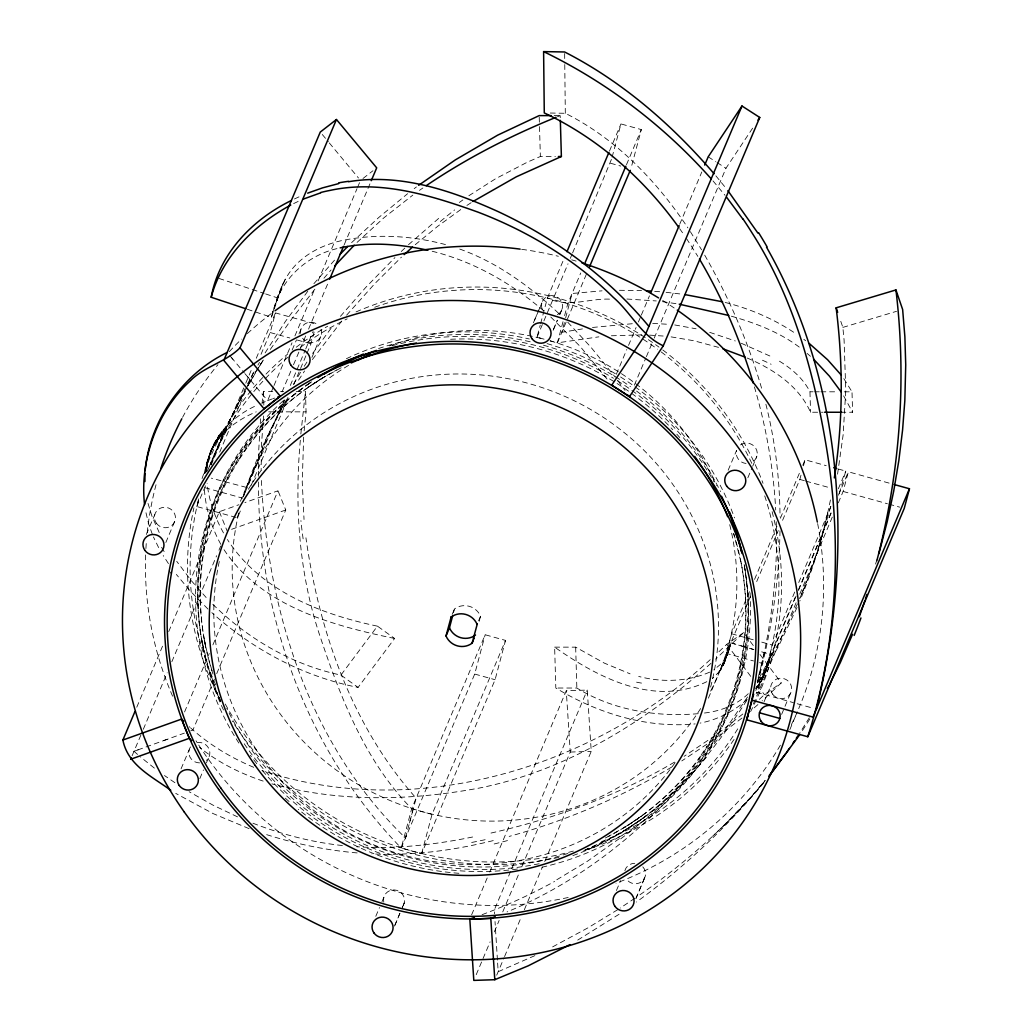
<?xml version="1.0" encoding="UTF-8"?>
<svg xmlns="http://www.w3.org/2000/svg" width="1032" height="1032" viewBox="0 0 1032 1032"><rect width="100%" height="100%" fill="white"/><g stroke="black" fill="none" stroke-linecap="round" stroke-linejoin="round"><path stroke-width="0.75" stroke-dasharray="5 3.75" d="M258.361 476.229L258.722 450.378L260.644 417.754M779.986 530.809C779.134 583.854 770.478 636.576 756.379 687.66M303.653 437.129L302.247 481.918L304.027 519.47M206.839 470.321C207.742 440.354 231.194 416.657 257.303 405.125M300.325 440.225C294.352 506.673 298.957 574.708 320.668 638.137C341.205 699.335 365.689 761.835 411.665 808.74L432.034 814.39L505.525 640.408L485.156 634.757L411.665 808.74L401.229 848.033L421.598 853.683L495.089 679.714L505.525 640.408M304.156 430.847L306.065 411.858L305.472 391.412L296.12 391.412M300.841 433.982L305.472 391.412M261.986 403.796L263.431 391.386L272.77 391.386M263.573 415.961L261.457 445.179L261.161 470.566M204.749 473.417C206.065 458.131 214.024 444.56 221.738 431.698L210.541 452.21L219.132 435.13L208.915 456.092L216.772 438.665L207.471 460.259L214.553 442.483L206.31 464.542L212.605 446.417L205.407 468.928L210.928 450.481L204.749 473.417L209.522 454.673L205.742 471.792M206.013 472.333L207.561 463.42M837.558 474.165L843.118 435.065L845.788 390.728L844.086 340.096L842.86 327.389L839.751 318.359M206.168 471.65L208.4 458.982L205.6 472.166M743.466 646.548L730.824 642.846L728.102 652.856L720.388 670.619L712.39 678.463M830.425 499.965C823.562 534.576 813.345 568.542 799.774 601.127M764.248 652.418L755.914 688.821C769.911 634.332 778.347 578.101 776.219 521.728M761.552 664.337L757.411 680.746M247.319 309.265L271.403 317.263C277.015 296.958 283.349 275.247 299.861 261.019C311.238 250.828 325.557 244.429 340.315 240.907C375.08 233.322 411.678 235.515 445.914 244.7M830.721 506.48L817.267 552.817L799.632 598.805M827.703 512.878L819.911 543.348L822.556 533.931L813.229 564.065L805.94 583.583M564.401 322.603L561.847 332.278L582.435 328.911M565.678 317.766L572.076 293.488L602.056 290.83M240.34 511.021L237.476 517.819L196.725 506.518L199.137 497.45M261.031 354.298L270.216 332.549L275.441 312.902L316.179 324.203M237.476 517.819L239.076 511.769M306.943 353.357L310.954 343.85L314.18 331.749M453.538 612.492L454.467 608.957A16.925 16.254 22.9 0 1 480.551 616.194L478.667 623.264M389.528 345.926A253.846 243.771 22.9 0 1 544.264 339.231L537.014 337.206L540.226 325.119M540.626 323.596L547.45 297.913L564.672 257.136M261.418 480.499C267.572 611.305 309.174 744.936 405.473 837.958L406.144 835.456M405.473 837.958L416.141 798.162C352.131 726.399 319.172 631.79 305.936 537.788M421.598 853.683L432.034 814.39M563.008 321.7L557.383 342.856L550.108 340.831M564.607 315.65L567.819 303.563L580.732 273.003M258.426 481.983C258.116 616.181 306.981 751.244 401.229 848.033L474.707 674.064L485.156 634.757M572.605 252.93L611.705 158.696M612.105 157.186L620.942 123.93L641.311 129.581L630.862 168.887M749.374 591.633L731.572 633.777L724.606 661.951L730.824 642.846L735.881 644.329M782.591 520.296L799.839 479.441L801.451 473.404M803.464 465.845L805.063 459.795L826.193 465.664M794.704 592.058L772.323 645.077L764.777 674.373L756.985 688.486L767.434 666.375L760.107 683.868L771.343 654.649L761.164 651.695L763.706 652.43M838.268 469.005L845.801 471.095L838.732 495.141M838.307 502.868L843.131 491.451L848.356 471.805L889.597 483.247M409.472 822.994L412.8 810.584M271.403 317.263L282.923 283.736L272.706 312.193L279.195 292.972M875.587 564.065L876.955 559.473M765.576 671.961L770.285 657.165L764.777 674.373L771.343 654.649L761.474 681.52L768.982 662.467L768.234 664.414M723.935 663.86L730.204 645.89L723.187 665.679L729.469 648.78L720.388 670.619L723.935 663.86L730.824 642.846M243.191 496.676C254.543 462.143 269.558 428.835 287.967 397.501M207.355 471.289L223.376 432.64L246.829 387.322M284.909 399.939L266.024 439.426L247.164 487.594L211.367 478.164M255.175 465.883L251.357 475.584L271.081 429.312L286.445 400.094M285.142 279.453L275.828 302.595C285.155 275.144 309.793 254.659 337.851 248.415M165.842 542.497L175.13 520.347M311.935 357.395L321.223 335.245M199.808 778.644L203.446 769.962M206.413 762.88L209.509 755.501M553.126 330.33L557.37 320.204M559.795 314.425L562.221 308.645L559.744 314.541M553.552 329.311L557.267 320.449M394.959 925.111L399.9 913.307M402.377 907.399L404.234 902.961L402.416 907.309M394.534 926.104L399.99 913.088M747.839 477.79L752.083 467.677M752.689 466.232L756.933 456.105M635.944 898.511L645.232 876.362L636.138 898.046M781.624 714.402L791.325 691.259M211.147 465.097L245.152 384.601M245.771 383.143L252.569 367.044M256.284 358.259L275.441 312.902M196.725 506.518L205.923 484.769M219.7 452.158L245.526 390.986M247.822 385.555L254.143 370.604M136.766 707.217L163.894 643M168.719 631.584L219.352 511.704L238.908 504.725M273.441 386.871L267.636 400.635L262.373 402.828M274.022 385.491L292.017 342.83M294.92 335.942L315.224 287.773M318.127 280.897L357.007 188.688M357.588 187.308L359.91 181.8M282.046 391.902L292.301 367.65M293.501 364.786L306.156 334.82M308.568 329.118L328.473 282.02M344.146 244.919L370.669 182.122M132.122 755.772L140.997 734.771M143.319 729.263L167.171 672.787M171.828 661.77L216.63 555.706M218.952 550.198L220.706 546.07M240.43 501.281L250.84 476.629M243.255 496.844L245.203 492.225M245.487 491.567L284.135 400.068M290.302 385.478L305.085 350.454M305.704 348.997L313.096 331.491M251.253 485.195L287.993 398.21M293.733 384.626L306.362 354.724M184.56 711.977L209.277 653.462M212.902 644.897L278.008 490.768L244.919 502.571M214.398 679.133L192.932 730.011L189.256 731.34M216.72 673.625L285.748 509.989L278.008 490.768M609.461 151.124L620.942 123.93M537.014 337.206L543.322 322.255M543.903 320.887L546.199 315.457M547.347 312.735L568.013 263.805M570.309 258.374L572.025 254.298M626.476 164.707L641.311 129.581M566.155 322.061L557.383 342.856L598.87 336.845M567.394 319.146L587.118 272.461M452.171 614.401L454.467 608.957M478.603 620.774L480.551 616.194M634.332 385.194L645.787 358.078M646.393 356.646L653.617 339.528M654.223 338.096L725.96 168.268L753.528 126.82M471.624 914.829L487.298 877.716M489.71 872.014L566.271 690.769L587.26 690.073L591.246 751.361L544.702 861.539M476.216 974.685L490.084 941.868M494.302 931.883L499.127 920.467M502.739 911.901L519.019 873.369M522.037 866.235L570.257 752.057L566.271 690.769M496.689 975.201L503.99 957.941M504.571 956.561L521.431 916.622M524.346 909.734L542.38 867.048M754.547 579.404L777.509 525.043M780.373 518.245L800.471 470.669M802.767 465.238L805.063 459.795M750.548 596.161L726.36 653.424L753.515 660.957M756.701 581.571L778.27 530.513M708.404 698.161L718.195 674.954M798.729 582.551L830.876 506.441M838.345 488.768L845.801 471.095M796.072 596.109L767.098 664.724L759.552 662.621M798.549 590.252L831.934 511.24M753.308 704.095L796.111 602.765M799.723 594.2L832.282 517.135M789.841 729.624L797.284 711.99M616.31 374.293L626.785 349.526M628.527 345.398L636.086 327.505M638.408 321.997L640.743 316.489M641.323 315.108L649.463 295.849M679.701 224.267L701.812 171.97M510.569 871.485L494.289 909.966L494.534 913.836M511.73 868.738L587.26 690.073M755.798 690.472L795.969 595.58M798.291 590.085L832.05 510.311M838.461 495.179L848.356 471.805M146.325 534.486L154.761 514.697M292.133 350.067L296.494 339.838M298.983 333.981L300.854 329.595M181.052 768.853L189.14 749.851M533.415 322.784L541.852 302.995L533.75 321.997M375.777 916.326L379.505 907.554M381.995 901.697L383.865 897.311M728.141 470.244L736.564 450.455A10.578 10.152 22.9 0 0 746.046 463.445M616.427 890.5L620.645 880.606M764.106 701.683L770.956 685.609M799.981 597.928L805.708 584.602L801.774 593.735M797.065 607.474L778.541 646.277L757.204 683.932M225.608 428.796L210.696 464.774L223.351 434.33L220.397 440.754L242.636 394.766L225.608 428.796L245.023 388.651M767.434 666.375L756.985 688.486M797.439 603.862L778.27 643.826L757.114 681.546M726.386 656.636L718.066 673.522L727.573 654.146L721.819 663.279L713.77 669.923M765.628 670.258L757.501 683.416M247.487 383.994L254.814 370.591M278.434 414.477L282.716 406.634M238.134 403.628L245.01 391.076M248.067 385.504L257.781 368.94M293.578 384.136L301.318 371.017M257.935 365.096L259.509 362.361M246.158 388.496L255.536 372.578M213.443 446.598L224.576 428.396L212.411 448.443M809.32 717.704L799.645 733.223M265.121 352.88L285.425 321.404L307.897 291.089M258.529 367.727L262.554 361.303M809.849 719.007L801.619 731.869M304.247 366.296L307.988 360.452M298.545 380.189L304.582 370.952M747.542 696.961L725.548 729.147L705.269 755.347M263.353 360.026L254.582 373.558L263.302 360.155M746.768 700.483C688.138 790.847 607.629 870.144 507.047 911.94M270.294 349.435L291.901 318.707L316.037 287.683M216.901 441.232L227.633 425.21L214.54 444.779C224.06 429.312 239.746 418.76 256.233 411.845M312.58 353.486L333.259 325.261M312.374 359.562L341.76 321.029M212.811 604.288C247.99 638.924 292.404 664.866 340.934 675.096L377.454 626.153L394.611 638.46L358.078 687.415C303.627 676.669 252.905 649.747 211.831 612.634M313.921 283.658L334.536 260.154M340.444 316.334L365.676 287.502L394.933 257.587M723.058 826.297L750.032 798.136L765.202 780.411C728.54 825.097 684.835 863.681 637.389 896.563M763.977 782.527C726.683 827.483 683.713 867.757 636.434 902.045M759.552 787.184L763.499 782.475M346.623 315.173L374.59 283.852L401.435 257.149M323.945 278.214L331.091 269.958M751.477 796.523L730.333 819.227L712.583 836.281M357.072 242.391L383.93 217.778L412.813 195.113M753.283 645.529L743.633 632.629L715.653 659.125M351.602 242.623L378.731 217.52L407.601 193.706M760.042 654.546L781.263 682.9L762.106 700.896M401.255 251.511L404.867 248.08M743.633 632.629L726.76 644.342L717.343 653.217M759.384 699.348L764.389 694.613L781.263 682.9M408.504 244.687L438.923 218.178M748.277 693.697C736.306 705.398 719.923 711.345 703.527 713.125M710.235 659.667C592.858 767.834 416.451 821.601 261.935 770.569M747.155 699.361C734.01 711.332 717.588 719.794 700.096 723.097M710.932 663.357C645.155 721.987 567.019 770.285 479.764 787.971C411.381 800.793 339.412 802.47 271.919 783.856M757.927 704.585L751.606 710.042M415.251 244.687L437.813 226.202L460.917 209.444M742.821 714.015L716.582 734.565L684.113 756.314M741.918 718.078L711.68 741.028L681.791 760.919M362.993 178.484L372.952 170.757M414.193 188.637L416.412 186.96M619.419 838.552L587.53 861.178L554.455 881.173M459.305 202.491L462.878 199.937M419.482 190.352L422.849 188.005M633.532 821.601L641.607 815.989L624.063 827.664C653.695 809.436 679.675 785.313 699.864 756.959L699.193 757.965L707.101 746.188L706.417 747.207C722.593 721.678 734.178 693.285 740.499 663.718L740.241 664.918C747.4 630.887 747.529 595.451 740.834 561.331L741.079 562.569L733.752 533.918M635.067 823.717L643.207 818.053L625.508 829.844C655.423 811.436 681.662 787.081 702.044 758.456L701.373 759.462L709.345 747.581L708.674 748.6C724.993 722.813 736.693 694.149 743.079 664.311L742.821 665.498C749.696 632.59 750.251 598.341 744.162 565.265M468.851 195.745L495.683 178.678L527.339 162.179L540.368 156.49L555.384 156.503M634.938 898.227L620.193 908.057M311.638 381.879L306.917 385.039L309.458 383.323C284.135 400.713 261.87 422.488 244.042 447.501L244.713 446.495L236.728 458.376L237.412 457.357C221.093 483.144 209.393 511.808 203.007 541.645L203.265 540.458C195.783 576.024 195.886 613.111 203.42 648.664L201.511 638.911L208.361 667.949L217.894 694.846M619.071 914.275L575.03 941.764M466.928 205.42L471.779 202.285M624.063 827.664L625.237 826.916L608.067 836.617M625.508 829.844L626.695 829.083L609.357 838.887L585.983 849.542M617.729 909.682L587.84 927.91L550.598 947.982M671.742 767.047C621.019 797.388 566.142 820.698 509.189 836.423M674.477 762.132C616.994 795.982 553.603 819.098 488.6 833.598M341.166 367.753L322.023 378.293L308.491 387.129L325.067 376.499C294.12 394.843 267.095 419.702 246.222 448.997L246.893 447.991L238.985 459.769L239.656 458.75C223.493 484.279 211.908 512.672 205.587 542.226L205.832 541.039C198.428 576.269 198.531 612.995 206 648.199L204.104 638.55L208.258 657.797L213.005 674.051M293.643 203.588L299.486 200.788M294.43 198.97L300.467 196.17M706.83 681.675C654.469 707.372 597.67 677.392 554.635 647.141L555.822 688.022C597.167 713.06 646.458 728.605 695.142 723.909M534.886 955.632L498.172 971.705L497.527 961.385M709.668 672.154C687.48 681.739 661.912 682.629 638.692 676.412M557.473 116.719L560.195 115.623L560.286 118.77M482.099 914.687L494.289 909.966A1186.168 804.418 69.7 0 0 554.584 881.444M272.242 398.92L267.636 400.635L244.894 373.571M163.507 740.654L184.341 733.12M167.184 739.325L134.005 751.296L138.249 755.037M134.005 751.296L141.41 748.626M231.607 529.313L285.748 509.989M273.029 398.636L274.602 398.081M585.479 850.123L594.535 847.014M842.86 327.389L896.511 311.329M493.244 840.59C453.628 850.458 412.684 855.889 371.817 853.89M472.617 837.004C434.588 844.731 395.643 849.323 356.814 846.769M592.471 327.466L632.577 323.687M698.225 713.68C656.468 717.266 612.905 710.261 576.849 688.034L555.822 688.022M611.383 335.774L641.749 334.897M609.486 299.138C588.498 298.338 567.432 308.258 547.45 297.913M570.257 752.057L591.246 751.361M619.458 290.289L641.556 290.611M554.197 115.623L560.195 115.623M280.549 391.399L283.671 391.399M779.457 361.213C791.841 368.747 803.335 378.667 809.965 391.786L813.074 391.786M814.635 391.786L819.305 391.799M820.866 391.799L837.984 391.812M844.215 391.812L852.006 391.825L852.6 412.258L841.699 412.258M268.694 411.833L306.065 411.858M747.168 358.027C773.084 368.979 798.691 385.671 810.559 412.232L823.007 412.245M554.635 647.141L575.663 647.154L604.236 663.073L630.075 673.832M550.288 113.03L565.317 113.288C616.143 138.727 656.713 180.974 687.893 227.879M626.888 299.022L656.288 300.944M652.701 323.403L669.317 324.358M649.58 335.129L663.163 336.032M654.688 291.346L660.415 291.798M357.137 852.922C326.06 850.265 295.358 843.828 265.663 834.333M666.091 292.314L681.662 294.133M342.418 845.531C311.058 842.177 280.304 834.024 251.008 822.465M671.123 336.883L693.878 340.741L718.543 347.371M674.722 324.951L696.084 328.782M662.351 301.654L677.069 303.808M394.611 638.46C331.685 625.508 260.374 605.9 223.376 548.714M377.454 626.153C320.526 614.285 260.038 590.562 227.414 539.517M432.189 251.266C473.804 261.418 511.743 283.465 544.109 311.161M725.173 302.453C750.432 308.8 774.697 319.275 796.227 333.981M610.493 163.237L620.683 166.062M270.216 332.549L289.837 337.98M297.384 340.083L310.954 343.85M799.839 479.441L804.367 480.706M805.876 481.118L830.025 487.813M843.131 491.451L887.43 503.745M888.965 504.171L899.659 507.138M204.968 487.71L242.688 498.172M731.572 633.777L754.211 640.046M761.758 642.136L772.323 645.077M474.707 674.064L495.089 679.714M756.495 692.214L793.389 702.637M797.207 703.721L812.532 708.055M731.366 316.205C756.443 323.313 781.418 332.897 802.045 349.255M740.937 645.8L753.566 649.489M751.038 648.754L753.928 649.592M709.693 332.343L735.287 340.96M218.977 278.434L264.127 293.436M265.637 293.939L277.685 297.938M263.16 781.095C240.301 773.419 218.294 762.545 199.499 747.323M459.756 249.073C497.798 262.618 530.938 287.077 560.028 314.644M249.112 828.657L212.953 813.513L175.737 793.389M741.298 343.282L771.678 356.801M253.704 767.292C230.807 757.694 209.212 744.678 190.739 728.024M237.541 816.867L212.811 805.05L189.153 791.738M708.197 156.825L715.808 161.727M717.085 162.553L725.96 168.268M174.911 782.707L164.462 775.535M340.934 675.096L358.078 687.415M803.825 339.347L805.669 340.728M154.374 768.118L140.429 756.908M807.153 353.434L810.442 356.298M550.817 317.043L580.281 346.571L608.648 381.04M189.282 726.696L190.004 727.367M207.974 609.073L190.133 590.897L176.343 574.424M567.729 322.178L590.923 347.203L615.149 377.054M206.155 597.528L191.139 580.487L176.73 561.331M713.009 180.897L725.044 195.319M247.422 376.577L249.95 379.583M231.22 357.278L244.391 372.965M229.71 355.472L234.78 361.523M715.873 175.84L726.206 188.495M322.281 134.483L328.305 141.732M329.311 142.945L358.478 178.007M726.76 644.342L750.883 676.566M757.63 685.596L764.389 694.613M617.858 380.653L625.031 390.406M843.841 378.628L852.006 391.825M679.649 228.653L683.919 234.728M168.448 563.588L163.237 555.564M686.435 238.444L697.864 256.4M690.356 231.658L701.592 249.809M843.634 395.888L852.6 412.258M704.714 255.162C728.824 297.435 748.484 342.379 761.874 389.219M223.493 532.925C215.004 517.625 208.954 500.778 207.135 483.311M220.809 544.303C211.225 526.926 205.265 507.409 204.297 487.543M158.631 547.592L153.446 536.975M159.225 532.538L152.026 516.374L147.886 503.01M214.643 688.757L220.59 701.334M219.003 697.49L220.745 701.425M219.352 511.704L227.105 530.912M152.336 534.318L148.556 523.65L145.37 510.143M754.405 386.91C766.196 426.951 773.484 468.335 775.716 510.027M765.886 404.222C775.226 441.025 779.715 479.003 780.037 516.955M497.437 960.095L495.025 921.55M809.965 391.786L810.559 412.232M575.663 647.154L576.849 688.034M539.22 117.184L539.452 125.04M539.504 126.614L540.368 156.49M263.431 391.386L263.844 405.537M564.646 53.548L564.749 62.978M564.762 64.552L565.317 113.288M675.109 762.674A253.846 243.771 22.9 0 1 366.992 841.983A253.846 243.771 22.9 0 1 219.481 560.621M248.39 489.233A253.846 243.771 22.9 0 1 562.169 395.23A253.846 243.771 22.9 0 1 710.597 687.093M737.764 728.85A296.158 284.393 22.9 0 1 598.754 842.692M573.392 851.052A296.158 284.393 22.9 0 1 224.125 701.928M215.727 684.9A296.158 284.393 22.9 0 1 198.931 498.237M209.29 466.49A296.158 284.393 22.9 0 1 288.199 357.059M300.364 347.384A296.158 284.393 22.9 0 1 347.165 318.875M374.719 307.252A296.158 284.393 22.9 0 1 657.474 349.164M661.228 351.951A296.158 284.393 22.9 0 1 752.006 463.832M764.712 495.889A296.158 284.393 22.9 0 1 756.185 693.723M729.701 524.682A253.846 243.771 22.9 0 1 709.255 693.685M700.599 708.558A253.846 243.771 22.9 0 1 389.219 800.161A253.846 243.771 22.9 0 1 238.921 512.556M243.629 495.966A253.846 243.771 22.9 0 1 349.035 365.096M550.12 340.857A253.846 243.771 22.9 0 1 716.427 485.659M733.584 533.351A275.544 264.605 22.9 0 1 572.102 855.863M517.471 869.021A275.544 264.605 22.9 0 1 260.515 768.324M256.749 763.667A275.544 264.605 22.9 0 1 250.389 755.321M223.48 709.977A275.544 264.605 22.9 0 1 336.793 369.972M450.584 339.27A275.544 264.605 22.9 0 1 672.761 429.738M676.811 434.175A275.544 264.605 22.9 0 1 679.791 437.555M744.175 564.491A275.544 264.605 22.9 0 1 603.578 838.887M567.91 853.412A275.544 264.605 22.9 0 1 226.769 708.365M212.992 674.128A275.544 264.605 22.9 0 1 310.077 382.833M378.55 348.519A275.544 264.605 22.9 0 1 531.777 342.16M543.477 345.204A275.544 264.605 22.9 0 1 630.462 386.652M636.576 391.076A275.544 264.605 22.9 0 1 720.517 491.632M171.106 573.573A874.181 248.196 14.9 0 1 169.145 570.851M164.14 551.591A1014.108 269.61 21.4 0 1 159.844 544.187M762.48 360.245A1233.33 275.067 -17.2 0 1 771.123 364.283M507.486 840.577A874.181 419.624 -48.9 0 1 491.516 844.615M485.143 839.7A1014.108 442.986 -42.4 0 1 469.147 842.951M440.342 221.506A1233.33 716.131 76.3 0 1 454.661 209.909M706.481 757.101A980.026 663.641 70.6 0 1 619.897 839.455M303.124 538.859A1233.33 724.645 -28.1 0 1 300.918 520.605M641.504 683.094A1233.33 283.581 65.1 0 1 633.222 681.417M817.641 523.598A341.115 327.57 22.9 0 1 790.809 725.844M780.373 745.181A341.115 327.57 22.9 0 1 616.027 883.237M568.206 897.479A341.115 327.57 22.9 0 1 196.016 740.783M172.589 696.187A341.115 327.57 22.9 0 1 145.628 554.868M145.925 548.572A341.115 327.57 22.9 0 1 146.454 540.652M147.202 532.641A341.115 327.57 22.9 0 1 156.051 484.692M182.548 417.38A341.115 327.57 22.9 0 1 217.92 364.657M229.285 351.654A341.115 327.57 22.9 0 1 241.514 339.128M247.319 333.62A341.115 327.57 22.9 0 1 273.79 311.69M521.689 249.318A341.115 327.57 22.9 0 1 558.351 256.271M571.689 259.819A341.115 327.57 22.9 0 1 576.101 261.109M662.66 300.441A341.115 327.57 22.9 0 1 675.96 309.226M772.104 511.666A298.803 286.935 22.9 0 1 750.612 711.59M734.062 739.415A298.803 286.935 22.9 0 1 586.292 849.839M558.88 857.347A298.803 286.935 22.9 0 1 232.265 721.058M219.571 698.793A298.803 286.935 22.9 0 1 193.926 507.808M202.053 478.538A298.803 286.935 22.9 0 1 262.825 377.441M266.024 374.1A298.803 286.935 22.9 0 1 287.644 354.105M296.223 347.242A298.803 286.935 22.9 0 1 327.699 326.228M356.053 311.922A298.803 286.935 22.9 0 1 659.022 347.139M662.802 349.951A298.803 286.935 22.9 0 1 763.022 483.298M750.071 592.82A278.189 267.146 22.9 0 1 583.751 850.484M539.155 863.732A278.189 267.146 22.9 0 1 242.43 741.092M220.771 701.567A278.189 267.146 22.9 0 1 285.774 398.52M346.417 358.685A278.189 267.146 22.9 0 1 529.351 338.986M547.076 343.604A278.189 267.146 22.9 0 1 615.369 373.739M620.555 376.964A278.189 267.146 22.9 0 1 734.513 517.896M744.859 568.658A278.189 267.146 22.9 0 1 540.188 867.615M458.892 873.291A278.189 267.146 22.9 0 1 298.325 809.398M289.05 801.516A278.189 267.146 22.9 0 1 284.535 797.439M238.869 743.079A278.189 267.146 22.9 0 1 311.909 381.647M392.276 345.681A278.189 267.146 22.9 0 1 613.46 378.267M617.355 380.666A278.189 267.146 22.9 0 1 713.847 481.583M740.499 444.895A10.578 10.152 22.9 0 1 755.798 448.327A10.578 10.152 22.9 0 1 751.141 462.684M542.484 309.806A10.578 10.152 22.9 0 1 547.308 296.545A10.578 10.152 22.9 0 1 561.253 301.176A10.578 10.152 22.9 0 1 557.383 314.76M320.991 329.414A10.578 10.152 22.9 0 1 302.595 338.264M300.609 333.413A10.578 10.152 22.9 0 1 318.037 324.99M196.97 742.653A10.578 10.152 22.9 0 1 206.426 760.416M199.615 762.893A10.578 10.152 22.9 0 1 190.817 746.433M383.801 902.149A10.578 10.152 22.9 0 1 396.662 890.319A10.578 10.152 22.9 0 1 401.9 907.167M642.807 866.854A10.578 10.152 22.9 0 1 641.311 881.921A10.578 10.152 22.9 0 1 625.998 878.477M624.863 870.711A10.578 10.152 22.9 0 1 634.757 863.307M251.124 379.918L247.577 386.045L251.124 379.918M156.348 523.159A10.578 10.152 22.9 0 0 174.485 522.089A10.578 10.152 22.9 0 0 163.998 507.318A10.578 10.152 22.9 0 0 156.348 523.159M772.542 694.072A10.578 10.152 22.9 0 0 790.68 693.001A10.578 10.152 22.9 0 0 780.205 678.23A10.578 10.152 22.9 0 0 772.542 694.072"/><path stroke-width="1.5" d="M144.983 473.378L144.919 481.544M145.138 470.631C149.782 420.837 182.148 374.255 227.169 352.454M834.32 477.893C843.196 421.688 843.221 364.244 836.139 307.833L895.931 289.94L902.639 309.497L904.883 336.845L905.722 364.864L904.832 400.661L902.574 430.022L898.846 460.504L893.712 491.103L887.21 521.637L878.877 553.681M245.81 308.762L211.186 297.255C221.983 256.504 254.517 224.641 290.766 205.071M816.377 709.139C853.993 556.545 845.492 385.658 766.505 247.138M876.8 560.879C899.968 472.837 906.818 380.357 895.931 289.94M473.159 640.653L472.088 643.207A16.925 16.254 22.9 0 1 446.017 635.97L451.242 616.607M446.017 635.97L449.462 627.817L452.597 616.027M472.088 643.207L477.313 623.831M894.189 484.524L909.463 488.755L904.238 508.402L807.785 736.745L746.678 719.794L753.67 694.175M807.785 736.745C837.287 644.2 842.318 544.935 826.761 449.307C814.287 373.61 793.531 297.538 751.735 232.406A874.181 596.251 -31.9 0 0 742.937 218.887M747.8 716.298L746.678 719.794M211.186 297.255C219.274 253.459 252.556 219.39 291.463 200.44M865.474 598.921L866.944 594.419M864.971 600.418L859.269 616.749M852.574 634.241L840.319 662.583L829.496 684.551M144.57 504.674C141.126 474.449 148.118 443.412 162.437 416.709C169.635 403.486 178.82 391.283 189.978 381.143C204.284 366.321 225.608 362.361 240.005 347.836L336.458 119.493L376.693 167.855L371.262 180.69M170.744 790.241C152.039 776.58 127.671 765.086 122.898 740.034L134.96 711.5M329.672 279.169L343.54 246.338M131.283 757.759L130.651 759.255L189.295 738.319L191.771 740.654M566.968 251.692L608.88 152.478M585.054 262.76L625.856 166.178M589.582 266.63L630.255 170.345M473.817 639.13L474.243 638.111M741.982 106.012L645.529 334.342L611.744 385.168L629.507 396.611L663.292 345.797L759.746 117.454L741.982 106.012L708.197 156.825L704.714 165.081M495.218 978.697L494.792 979.703L473.804 980.4L469.818 919.099L474.436 917.487M909.463 488.755L813.01 717.098L751.902 700.148M650.624 293.088L679.121 225.647M827.354 688.602L828.786 685.906M796.304 738.319L797.981 735.764M757.965 120.125L759.746 117.454M799.929 734.41L768.892 776.516M792.899 743.375L794.601 740.847M786.797 752.135L789.441 748.394M785.92 753.373L774.98 768.092M774.039 769.304L769.304 775.316M334.703 265.895L354.208 245.242M340.134 254.233L347.732 246.467M404.183 254.607L412.465 247.125M336.458 119.493L320.268 132.07L223.815 360.4L264.037 408.762L280.24 396.185L240.005 347.836M418.631 185.309L455.409 159.844L497.63 135.179L539.181 115.61L551.191 115.61M426.229 185.683C466.799 158.141 510.711 135.708 556.106 117.274M472.978 201.498L516.335 176.795L561.382 156.503L560.337 120.344M569.974 944.603L528.332 965.771L494.792 979.703L490.806 918.403L495.257 916.687M303.447 199.047L320.72 192.829M307.665 193.152L322.448 187.901L338.702 183.593M122.898 740.034L181.542 719.111L183.619 721.213M277.801 396.998L278.614 396.727M279.427 396.456L280.24 396.185M340.173 247.861C369.082 241.565 399.268 243.939 427.958 250.26M348.558 181.722C400.197 173.054 451.797 190.585 498.25 211.663C555.848 238.547 608.261 277.337 648.896 326.396M469.818 919.099L490.806 918.403M558.389 156.503L561.382 156.503M824.568 412.245L841.699 412.258M678.798 227.44C644.187 179.129 598.25 138.327 544.277 112.927L543.606 51.6L564.633 51.974C622.309 81.451 672.064 124.846 714.118 173.763M646.406 290.83L651.218 291.114M684.926 294.584L722.606 301.808M679.237 304.182L728.811 315.482M833.74 467.754L836.759 468.593M759.475 712.789L779.844 718.44M722.852 348.764L745.259 357.214M543.606 51.6C607.164 82.341 664.363 126.136 711.242 178.884M663.292 345.797C641.246 335.697 631.055 312.554 613.202 297.268C600.302 284.548 586.382 272.874 571.702 262.27C542.897 241.501 511.227 224.821 478.074 212.166C431.183 195.37 380.176 179.542 330.072 190.404A874.181 357.356 78.2 0 0 320.642 192.52M809.282 343.501L827.599 359.729L840.912 374.706M813.616 359.213L829.457 376.164L841.028 391.812M727.883 190.649L757.939 233.142M726.734 197.409L742.782 218.99M628.617 395.359L629.507 396.611M699.451 259.045C722.503 297.964 740.189 339.954 753.308 383.207M181.542 719.111L189.295 738.319M836.139 307.833L837.687 312.348M357.395 360.374A253.846 243.771 22.9 0 1 370.295 353.912M351.202 362.967A275.544 264.605 22.9 0 1 416.36 343.05M694.652 456.363A275.544 264.605 22.9 0 1 727.689 516.735M318.011 377.506A275.544 264.605 22.9 0 1 363.445 354.053M729.598 512.22A275.544 264.605 22.9 0 1 742.06 553.539M338.638 182.87A1014.108 429.054 85.1 0 1 348.519 181.322M860.959 617.949A874.143 634.732 56.5 0 1 854.161 635.415M758.649 232.78A1014.108 700.986 -23.3 0 1 767.073 246.854M160.889 468.309A341.115 327.57 22.9 0 1 181.813 418.76M275.028 310.774A341.115 327.57 22.9 0 1 520.128 249.112M581.958 262.928A341.115 327.57 22.9 0 1 658.597 297.925M677.263 310.129A341.115 327.57 22.9 0 1 817.331 522.05M324.216 373.971A278.189 267.146 22.9 0 1 376.435 350.39M721.523 496.224A278.189 267.146 22.9 0 1 741.286 551.32M451.023 617.11A16.925 16.254 22.9 0 1 477.107 624.347M475.533 635.054A16.925 16.254 22.9 0 1 449.462 627.817M255.188 765.46A253.846 243.771 22.9 0 0 690.511 739.725A253.846 243.771 22.9 0 0 438.961 385.284A253.846 243.771 22.9 0 0 255.188 765.46M220.796 788.009A296.158 284.393 22.9 0 0 728.669 757.991A296.158 284.393 22.9 0 0 435.207 344.482A296.158 284.393 22.9 0 0 220.796 788.009M218.642 789.428A298.803 286.935 22.9 0 0 731.056 759.139A298.803 286.935 22.9 0 0 434.962 341.927A298.803 286.935 22.9 0 0 218.642 789.428M184.251 811.978A341.115 327.57 22.9 0 0 769.214 777.393A341.115 327.57 22.9 0 0 431.195 301.112A341.115 327.57 22.9 0 0 184.251 811.978M726.67 486.098A10.578 10.152 22.9 0 0 744.807 485.027A10.578 10.152 22.9 0 0 734.332 470.257A10.578 10.152 22.9 0 0 726.67 486.098M531.944 338.638A10.578 10.152 22.9 0 0 550.082 337.567A10.578 10.152 22.9 0 0 539.607 322.797A10.578 10.152 22.9 0 0 531.944 338.638M290.96 365.251A10.578 10.152 22.9 0 0 309.097 364.167A10.578 10.152 22.9 0 0 298.609 349.409A10.578 10.152 22.9 0 0 290.96 365.251M144.867 550.34A10.578 10.152 22.9 0 0 163.004 549.269A10.578 10.152 22.9 0 0 152.517 534.499A10.578 10.152 22.9 0 0 144.867 550.34M179.245 785.494A10.578 10.152 22.9 0 0 197.383 784.423A10.578 10.152 22.9 0 0 186.908 769.653A10.578 10.152 22.9 0 0 179.245 785.494M373.971 932.967A10.578 10.152 22.9 0 0 392.108 931.896A10.578 10.152 22.9 0 0 381.634 917.126A10.578 10.152 22.9 0 0 373.971 932.967M614.969 906.354A10.578 10.152 22.9 0 0 633.106 905.283A10.578 10.152 22.9 0 0 622.619 890.513A10.578 10.152 22.9 0 0 614.969 906.354M761.061 721.252A10.578 10.152 22.9 0 0 779.199 720.181A10.578 10.152 22.9 0 0 768.711 705.411A10.578 10.152 22.9 0 0 761.061 721.252"/></g></svg>
